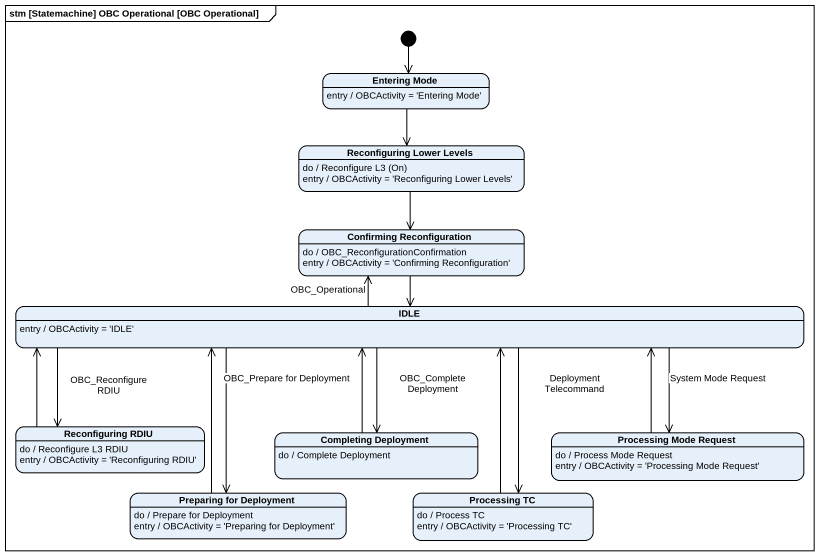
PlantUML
@startuml
mainframe stm [Statemachine] OBC Operational [OBC Operational]
hide empty description
state "Entering Mode" as Entering_Mode
Entering_Mode : entry / OBCActivity = 'Entering Mode'
state "Reconfiguring Lower Levels" as Reconfiguring_Lower_Levels
Reconfiguring_Lower_Levels : do / Reconfigure L3 (On)
Reconfiguring_Lower_Levels : entry / OBCActivity = 'Reconfiguring Lower Levels'
state "Confirming Reconfiguration" as Confirming_Reconfiguration
Confirming_Reconfiguration : do / OBC_ReconfigurationConfirmation
Confirming_Reconfiguration : entry / OBCActivity = 'Confirming Reconfiguration'
state IDLE
IDLE : entry / OBCActivity = 'IDLE'
state "Reconfiguring RDIU" as Reconfiguring_RDIU
Reconfiguring_RDIU : do / Reconfigure L3 RDIU
Reconfiguring_RDIU : entry / OBCActivity = 'Reconfiguring RDIU'
state "Completing Deployment" as Completing_Deployment
Completing_Deployment : do / Complete Deployment
state "Processing Mode Request" as Processing_Mode_Request
Processing_Mode_Request : do / Process Mode Request
Processing_Mode_Request : entry / OBCActivity = 'Processing Mode Request'
state "Preparing for Deployment" as Preparing_for_Deployment
Preparing_for_Deployment : do / Prepare for Deployment
Preparing_for_Deployment : entry / OBCActivity = 'Preparing for Deployment'
state "Processing TC" as Processing_TC
Processing_TC : do / Process TC
Processing_TC : entry / OBCActivity = 'Processing TC'
[*] --> Entering_Mode
Entering_Mode --> Reconfiguring_Lower_Levels
Reconfiguring_Lower_Levels --> Confirming_Reconfiguration
Confirming_Reconfiguration --> IDLE
IDLE -up-> Confirming_Reconfiguration : OBC_Operational
IDLE -left-> Reconfiguring_RDIU : OBC_Reconfigure RDIU
IDLE --> Completing_Deployment : OBC_Complete Deployment
IDLE -right-> Processing_Mode_Request : System Mode Request
IDLE --> Preparing_for_Deployment : OBC_Prepare for Deployment
IDLE --> Processing_TC : Deployment Telecommand
Reconfiguring_RDIU -right-> IDLE
Completing_Deployment -up-> IDLE
Processing_Mode_Request -left-> IDLE
Preparing_for_Deployment -up-> IDLE
Processing_TC -up-> IDLE
@enduml
